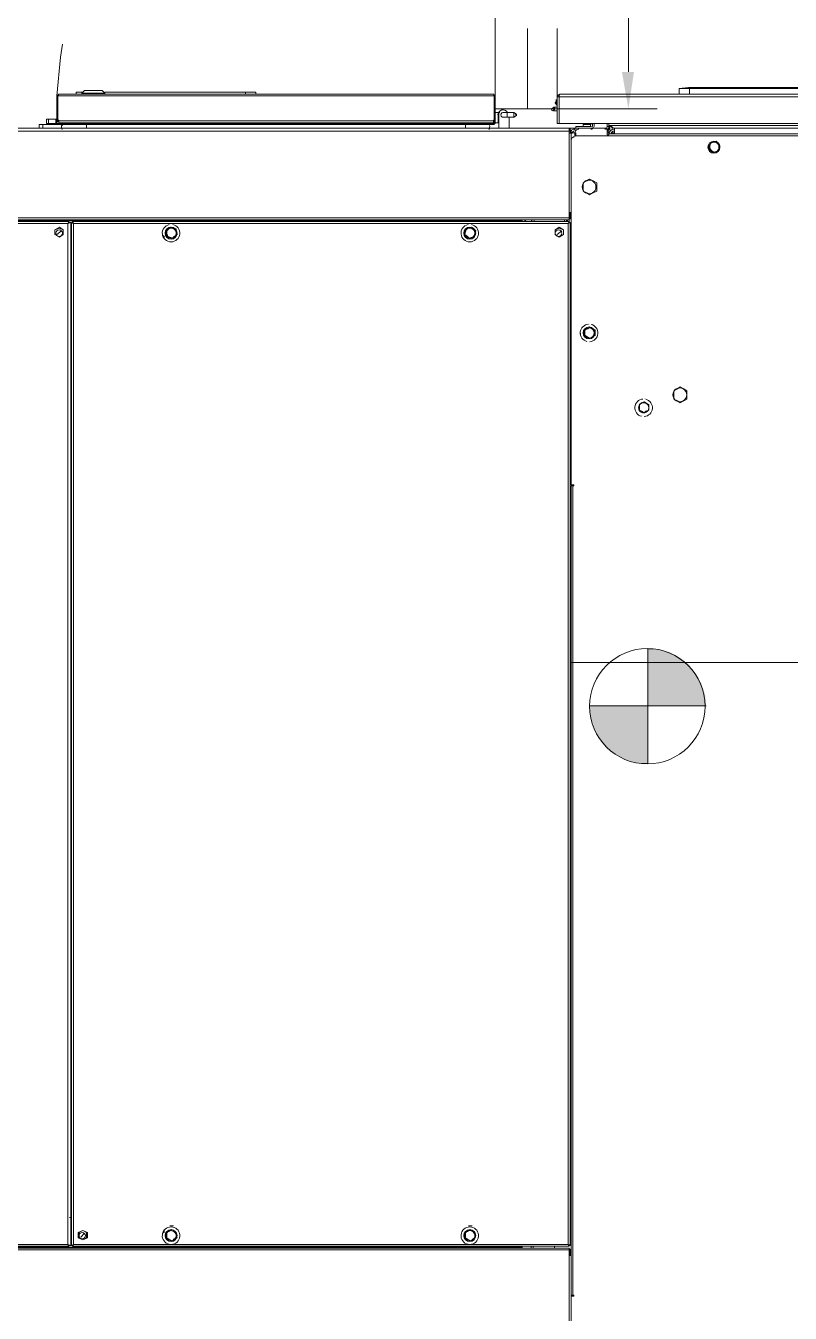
# Model space of a CAD drawing. Extents: x -3450 to 27857, y -1288 to 11880.
# Drawn here: x 25737.2 to 25841.9, y 442.6 to 619.1 of the extents above; entities that cross this region are included whole.
import ezdxf

# ---------------------------------------------------------------- set-up
doc = ezdxf.new("R2010")
doc.units = 0
doc.layers.add('188K-SM-03-F20-MECH-EQ-Y2257103$0$M-EQPM-AD', color=5, linetype='Continuous')

# ---------------------------------------------------------------- blocks, each defined once
blk = doc.blocks.new('188K-SM-03-F20-MECH-EQ-Y2257103$0$A$C9ea2c5c3')
at = {"lineweight": 13}
for points in [[(-185.6, 1703.7), (-184.3, 1703.7), (-184.3, 1706.2), (-185.6, 1706.2), (-186.8, 1703.7), (-186.8, 1692.3), (-186.8, 1647.9), (-186.8, 1646.7), (-186.8, 779), (-189.4, 779), (-1831, 779), (-1833.5, 779), (-1833.5, 533.3), (-1831, 533.3), (-1829.7, 533.3), (-1829.7, 532), (-1833.5, 532), (-1833.5, 63.3)], [(1178.6, 1592.2), (1178.6, 1703.7), (-184.3, 1703.7), (-184.3, 1592.2)], [(-1831, 1656.8), (-1833.5, 1656.8), (-1833.5, 779), (-1831, 779), (-189.4, 779), (-186.8, 779), (-186.8, 537.1), (-189.4, 537.1), (-190.6, 537.1), (-190.6, 535.8), (-186.8, 535.8), (-186.8, 63.3), (-186.8, 50.7), (-185.6, 50.7), (-185.6, 48.1), (-184.3, 48.1)], [(-186.8, 1646.7), (-189.4, 1646.7), (-190.6, 1646.7), (-190.6, 1647.9), (-186.8, 1647.9)], [(-189.4, 537.1), (-189.4, 779), (-189.4, 1646.7)], [(1178.6, 1582.1), (-184.3, 1582.1), (-184.3, 1584.6), (-184.3, 1592.2), (-186.8, 1592.2)], [(-184.3, 1583.3), (-185.6, 1583.3), (-185.6, 1592.2)], [(495.9, 176.1), (494.6, 176.1), (495.9, 176.1), (495.9, 174.8), (494.6, 177.3), (497.2, 176.1), (497.2, 1578.3), (495.9, 1578.3), (494.6, 1577), (495.9, 1578.3), (495.9, 1579.5), (-184.3, 1579.5), (-184.3, 1578.3), (-185.6, 1578.3), (-183, 1577), (-184.3, 1579.5)], [(-185.6, 162.1), (-185.6, 171), (-184.3, 171), (-184.3, 176.1), (-183, 177.3), (-184.3, 176.1), (-185.6, 176.1), (-185.6, 1578.3)], [(-184.3, 1584.6), (1178.6, 1584.6)], [(-184.3, 1578.3), (-184.3, 1578.3)], [(-184.3, 1577), (-184.3, 1578.3)], [(-164, 1582.1), (-164, 1579.5)], [(-134.9, 1579.5), (-134.9, 1582.1)], [(-132.4, 1582.1), (-132.4, 1579.5)], [(-119.7, 1579.5), (-119.7, 1582.1)], [(1115.3, 1580.8), (-119.7, 1580.8)], [(497.2, 1578.3), (494.6, 1577), (495.9, 1578.3), (494.6, 1577), (495.9, 1579.5)], [(495.9, 1578.3), (495.9, 1578.3)], [(495.9, 1578.3), (495.9, 1578.3)], [(498.4, 1578.3), (498.4, 176.1)], [(1178.6, 1577), (1181.2, 1578.3), (1178.6, 1577), (1181.2, 1579.5), (501, 1579.5), (502.2, 1577), (501, 1578.3), (499.7, 1578.3)], [(501, 1578.3), (501, 1579.5)], [(501, 1578.3), (501, 1578.3)], [(-185.6, 1566.9), (-186.8, 1566.9)], [(371.8, 1561.8), (371.8, 1560.5), (370.5, 1560.5), (370.5, 1559.3), (370.5, 1558), (370.5, 1556.7)], [(371.8, 1560.5), (371.8, 1559.3), (370.5, 1559.3), (370.5, 1558)], [(370.5, 1556.7), (370.5, 1556.7)], [(370.5, 1556.7), (370.5, 1556.7)], [(-186.8, 1539), (-185.6, 1539)], [(-46.2, 1551.7), (-51.3, 1551.7)], [(362.9, 1551.7), (357.8, 1551.7)], [(497.2, 1541.5), (498.4, 1541.5)], [(497.2, 1539), (498.4, 1539)], [(-185.6, 539.6), (-186.8, 539.6)], [(-186.8, 477.5), (-185.6, 477.5)], [(-286.9, 442.1), (-286.9, 442.1)], [(-284.4, 440.8), (-284.4, 440.8)], [(-289.4, 416.7), (-289.4, 416.7)], [(-286.9, 416.7), (-286.9, 416.7)], [(-185.6, 371.1), (-185.6, 371.1)], [(-186.8, 363.5), (-185.6, 363.5)], [(-186.8, 355.9), (-186.8, 354.7), (-185.6, 354.7), (-186.8, 354.7)], [(-212.2, 339.5), (-212.2, 339.5)], [(-209.6, 339.5), (-209.6, 339.5)], [(-216, 315.4), (-216, 315.4)], [(-212.2, 315.4), (-212.2, 315.4)], [(498.4, 215.3), (497.2, 215.3)], [(498.4, 212.8), (497.2, 212.8)], [(370.5, 197.6), (370.5, 196.3), (370.5, 195.1), (371.8, 193.8)], [(370.5, 196.3), (371.8, 195.1)], [(-185.6, 176.1), (-183, 177.3), (-184.3, 174.8), (495.9, 174.8)], [(494.6, 176.1), (495.9, 176.1), (495.9, 177.3), (495.9, 176.1), (497.2, 176.1)], [(499.7, 176.1), (498.4, 176.1), (502.2, 177.3), (499.7, 176.1), (501, 176.1), (502.2, 177.3), (501, 174.8), (1181.2, 174.8)], [(-186.8, 162.1), (-184.3, 162.1), (-184.3, 169.7), (-184.3, 172.3), (1178.6, 172.3), (1178.6, 169.7), (1178.6, 162.1), (1182.4, 162.1)], [(-185.6, 169.7), (-186.8, 169.7), (-185.6, 171)], [(-185.6, 169.7), (-185.6, 169.7)], [(-185.6, 169.7), (-185.6, 169.7)], [(-184.3, 176.1), (-184.3, 176.1)], [(-184.3, 176.1), (-184.3, 176.1)], [(-184.3, 174.8), (-184.3, 176.1)], [(-184.3, 171), (-184.3, 171)], [(1178.6, 169.7), (-184.3, 169.7)], [(-184.3, 162.1), (-184.3, 50.7), (1178.6, 50.7), (1178.6, 162.1)], [(-180.5, 174.8), (-180.5, 172.3), (-181.8, 173.5), (-181.8, 172.3), (-181.8, 174.8)], [(-181.8, 172.3), (-181.8, 173.5)], [(-180.5, 172.3), (-180.5, 172.3)], [(-178, 172.3), (-178, 174.8)], [(-136.2, 172.3), (-136.2, 174.8)], [(-132.4, 172.3), (-133.6, 174.8)], [(-123.5, 173.5), (-126, 172.3)], [(-123.5, 172.3), (-123.5, 173.5), (-124.8, 174.8)], [(-119.7, 174.8), (-119.7, 173.5), (-119.7, 172.3)], [(-119.7, 173.5), (1115.3, 173.5)], [(495.9, 176.1), (495.9, 176.1)], [(495.9, 176.1), (495.9, 176.1)], [(495.9, 176.1), (495.9, 176.1)], [(501, 176.1), (501, 176.1)], [(501, 174.8), (501, 176.1)], [(-1827.2, 57), (-193.2, 57), (-193.2, 53.2), (-191.9, 53.2), (-188.1, 53.2), (-186.8, 53.2)], [(-1824.6, 54.5), (-246.4, 54.5)], [(-246.4, 46.9), (-246.4, 54.5), (-238.8, 54.5)], [(-246.4, 53.2), (-242.6, 53.2)], [(1178.6, 46.9), (-184.3, 46.9), (-185.6, 48.1), (-186.8, 50.7), (-185.6, 50.7), (-184.3, 50.7), (-184.3, 46.9), (-191.9, 46.9), (-198.2, 46.9), (-236.2, 46.9), (-236.2, 55.7), (-238.8, 55.7), (-238.8, 54.5), (-238.8, 53.2), (-237.5, 50.7), (-236.2, 48.1)], [(-238.8, 53.2), (-238.8, 53.2)], [(-238.8, 53.2), (-238.8, 53.2)], [(-236.2, 53.2), (-236.2, 53.2)], [(-236.2, 53.2), (-236.2, 53.2)], [(-236.2, 53.2), (-236.2, 51.9)], [(-191.9, 53.2), (-191.9, 57)], [(-241.3, 43.1), (-243.8, 45.6), (-246.4, 46.9), (-1824.6, 46.9), (-1824.6, 43.1), (-1831, 43.1), (-1831, 44.3), (-1831, 49.4), (-1829.7, 49.4)], [(-1164.7, 0), (-1167.2, 1.3), (-1168.5, 3.8), (-1168.5, 40.5), (-1166, 40.5), (-1166, 3.8), (-1166, 1.3), (-1164.7, 0), (-171.6, 0)], [(-170.4, 3.8), (-170.4, 40.5), (-1166, 40.5), (-1166, 3.8)], [(-241.3, 43.1), (-1148.2, 43.1)], [(-238.8, 40.5), (-238.8, 43.1), (-241.3, 43.1), (-243.8, 48.1)], [(-240, 44.3), (-242.6, 44.3)], [(-240, 49.4), (-240, 44.3), (-238.8, 44.3), (-238.8, 40.5), (-238.8, 44.3)], [(-237.5, 46.9), (-238.8, 46.9), (-240, 46.9)], [(-238.8, 46.9), (-238.8, 49.4), (-237.5, 49.4), (-237.5, 50.7)], [(-236.2, 44.3), (-238.8, 44.3)], [(-236.2, 51.9), (-236.2, 51.9)], [(-236.2, 40.5), (-236.2, 44.3)], [(-218.5, 44.3), (-218.5, 40.5)], [(-216, 40.5), (-216, 44.3)], [(-214.7, 44.3), (-193.2, 44.3), (-193.2, 46.9)], [(-214.7, 44.3), (-214.7, 44.3)], [(-214.7, 40.5), (-213.4, 41.8)], [(-203.3, 44.3), (-203.3, 41.8), (-213.4, 41.8), (-213.4, 44.3)], [(-212.2, 41.8), (-212.2, 40.5)], [(-204.6, 41.8), (-204.6, 40.5)], [(-191.9, 46.9), (-191.9, 49.4), (-194.4, 49.4)], [(-186.8, 50.7), (-186.8, 50.7)], [(-185.6, 48.1), (-185.6, 48.1)], [(-102, 31.7), (-102, 36.7), (-102, 46.9)], [(-88, 46.9), (-88, 36.7), (-88, 27.9)], [(-88, 35.5), (-88, 25.3), (-86.8, 25.3), (-86.8, 39.3)], [(-88, 35.5), (-88, 35.5)], [(-88, 35.5), (-88, 35.5)], [(-81.7, 38), (-81.7, 36.7), (-83, 36.7), (-83, 38), (-83, 39.3), (-86.8, 39.3), (-86.8, 25.3)], [(-86.8, 39.3), (-86.8, 39.3)], [(-80.4, 36.7), (-81.7, 36.7), (-81.7, 2.5), (-83, 2.5), (-83, 36.7)], [(516.2, 36.7), (516.2, 2.5), (516.2, 35.5), (514.9, 35.5), (514.9, 36.7), (514.9, 39.3), (-80.4, 39.3), (-80.4, 36.7), (-80.4, 35.5), (-81.7, 35.5), (-81.7, 2.5), (-80.4, 0), (514.9, 0), (516.2, 1.3), (517.4, 2.5)], [(-80.4, 39.3), (-67.8, 39.3), (-67.8, 40.5), (-80.4, 40.5)], [(514.9, 36.7), (-80.4, 36.7)], [(-79.2, 41.8), (-71.6, 41.8)], [(-79.2, 40.5), (-79.2, 40.5)], [(-77.9, 39.3), (-77.9, 39.3)], [(-76.6, 41.8), (-42.4, 41.8), (-42.4, 46.9)], [(-76.6, 41.8), (-75.4, 41.8), (-42.4, 41.8), (476.9, 41.8), (509.8, 41.8), (511.1, 41.8)], [(-76.6, 41.8), (-76.6, 41.8)], [(-72.8, 39.3), (-72.8, 39.3)], [(-71.6, 40.5), (-71.6, 40.5)], [(-70.3, 40.5), (-42.4, 40.5), (476.9, 40.5), (504.8, 40.5)], [(-67.8, 40.5), (-42.4, 40.5), (-42.4, 41.8), (476.9, 41.8), (476.9, 46.9)], [(-67.8, 39.3), (-42.4, 39.3), (-42.4, 40.5), (476.9, 40.5), (476.9, 41.8), (511.1, 41.8)], [(-42.4, 41.8), (-42.4, 41.8)], [(-42.4, 40.5), (-42.4, 40.5)], [(502.2, 40.5), (476.9, 40.5), (476.9, 39.3), (-42.4, 39.3)], [(-42.4, 39.3), (-42.4, 39.3)], [(476.9, 41.8), (476.9, 41.8)], [(476.9, 40.5), (476.9, 40.5)], [(476.9, 39.3), (476.9, 39.3)], [(476.9, 39.3), (502.2, 39.3)], [(514.9, 40.5), (502.2, 40.5), (502.2, 39.3), (514.9, 39.3)], [(506, 41.8), (513.6, 41.8), (536.4, 41.8), (541.5, 41.8), (541.5, 46.9)], [(506, 40.5), (506, 40.5)], [(507.3, 39.3), (507.3, 39.3)], [(511.1, 41.8), (511.1, 41.8)], [(512.4, 39.3), (512.4, 39.3)], [(513.6, 40.5), (514.9, 40.5), (518.7, 40.5), (518.7, 34.2)], [(513.6, 40.5), (513.6, 40.5)], [(517.4, 36.7), (517.4, 2.5), (516.2, 2.5), (514.9, 0)], [(517.4, 38), (517.4, 36.7), (516.2, 36.7), (516.2, 38)], [(518.7, 40.5), (523.8, 40.5), (528.8, 40.5), (528.8, 34.2)], [(528.8, 40.5), (530.1, 40.5)], [(530.1, 41.8), (530.1, 40.5)], [(530.1, 40.5), (531.4, 40.5)], [(531.4, 40.5), (531.4, 34.2)], [(536.4, 46.9), (536.4, 41.8)], [(-147.6, 20.3), (-304.6, 20.3)], [(-170.4, 22.8), (-170.4, 22.8)], [(-170.4, 17.7), (-170.4, 17.7)], [(-167.8, 22.8), (-162.8, 22.8)], [(-83, 20.3), (-127.3, 20.3), (-167.8, 20.3), (-167.8, -89.9)], [(-167.8, 17.7), (-162.8, 17.7)], [(-162.8, 22.8), (-162.8, 21.5), (-164, 21.5), (-164, 20.3), (-164, 19), (-162.8, 19), (-162.8, 17.7)], [(-127.3, -89.9), (-127.3, 20.3)], [(-108.3, 25.3), (-108.3, 26.6), (-108.3, 27.9), (-108.3, 29.1), (-108.3, 30.4), (-108.3, 31.7)], [(-99.4, 25.3), (-99.4, 26.6), (-99.4, 27.9), (-99.4, 29.1), (-99.4, 30.4), (-99.4, 31.7)], [(-89.3, 25.3), (-88, 25.3), (-86.8, 25.3), (-83, 25.3)], [(-86.8, 25.3), (-86.8, 25.3)], [(-86.8, 25.3), (-86.8, 25.3)], [(-81.7, 34.2), (-81.7, 34.2)], [(-81.7, 30.4), (-81.7, 30.4)], [(-81.7, 27.9), (-81.7, 27.9)], [(516.2, 34.2), (516.2, 34.2)], [(516.2, 34.2), (516.2, 34.2)], [(530.1, 34.2), (531.4, 34.2)], [(530.1, 34.2), (530.1, 34.2)], [(-1166, 3.8), (-170.4, 3.8)], [(-349, -8.9), (-349, -7.6), (-645.4, -7.6), (-349, -7.6), (-335, -7.6), (-349, -7.6), (-349, 0)], [(-170.4, 2.5), (-170.4, 3.8), (-170.4, 1.3), (-171.6, 0), (-169.1, 1.3), (-167.8, 3.8)], [(-170.4, 13.9), (-170.4, 13.9)], [(-170.4, 8.9), (-170.4, 8.9)], [(-167.8, 15.2), (-167.8, 15.2)], [(-167.8, 7.6), (-167.8, 7.6)], [(-166.6, 7.6), (-166.6, 15.2)], [(-80.4, 0), (-81.7, 1.3), (-83, 2.5)], [(-83, 2.5), (-83, -125.4)], [(516.2, 2.5), (-81.7, 2.5)], [(-81.7, 2.5), (-81.7, 2.5)], [(37.4, 0), (37.4, 0)], [(245.1, 0), (245.1, -2.5), (259, -2.5), (451.6, -2.5)], [(259, 0), (259, -2.5)], [(450.3, 0), (451.6, 0), (449, 0), (447.8, 0), (449, 0), (450.3, 0), (451.6, 0), (451.6, -1.3)], [(447.8, 0), (447.8, 0)], [(451.6, 0), (450.3, 0), (449, 0)], [(449, 0), (449, 0)], [(449, 0), (449, 0)], [(450.3, 0), (450.3, 0)], [(450.3, 0), (450.3, 0)], [(468, 0), (466.8, 0), (464.2, 0), (463, 0), (464.2, 0), (466.8, 0), (465.5, 0)], [(463, 0), (463, 0)], [(466.8, 0), (464.2, 0)], [(464.2, 0), (464.2, 0)], [(464.2, 0), (464.2, 0)], [(466.8, 0), (466.8, 0)], [(466.8, 0), (466.8, 0)], [(466.8, 0), (466.8, 0)], [(466.8, 0), (466.8, 0)], [(466.8, 0), (466.8, 0)], [(490.8, 0), (490.8, -2.5), (482, -2.5)], [(483.2, 0), (483.2, -1.3)], [(509.8, -68.4), (512.4, -50.7), (517.4, 2.5)], [(514.9, 2.5), (516.2, 2.5)], [(-349, -7.6), (-349, -7.6)], [(-336.3, -7.6), (-336.3, -7.6)], [(-265.4, -30.4), (-265.4, -931)]]:
    blk.add_lwpolyline(points, dxfattribs=at)
for points in [[(-183, 177.3), (-51.3, 177.3), (-46.2, 177.3), (357.8, 177.3), (362.9, 177.3), (494.6, 177.3), (494.6, 1577), (362.9, 1577), (357.8, 1577), (-46.2, 1577), (-51.3, 1577), (-183, 1577)], [(-119.7, 1582.1), (-119.7, 1579.5), (-119.7, 1580.8)], [(-42.4, 1560.5), (-45, 1559.3), (-48.8, 1556.7), (-51.3, 1558), (-55.1, 1560.5), (-55.1, 1564.3), (-55.1, 1568.1), (-52.6, 1569.4), (-50, 1571.9), (-46.2, 1570.7), (-42.4, 1568.1), (-42.4, 1564.3)], [(-46.2, 1577), (-51.3, 1577)], [(366.7, 1560.5), (364.2, 1559.3), (360.4, 1556.7), (357.8, 1558), (354, 1560.5), (354, 1564.3), (352.8, 1568.1), (356.6, 1569.4), (359.1, 1571.9), (362.9, 1570.7), (366.7, 1568.1), (366.7, 1564.3)], [(362.9, 1577), (357.8, 1577)], [(498.4, 1578.3), (499.7, 1578.3), (502.2, 1577)], [(502.2, 1577), (501, 1578.3)], [(502.2, 177.3), (634, 177.3), (639, 177.3), (1041.8, 177.3), (1046.9, 177.3), (1178.6, 177.3), (1178.6, 1577), (1046.9, 1577), (1041.8, 1577), (639, 1577), (634, 1577), (502.2, 1577)], [(482, 1570.7), (488.3, 1568.1), (488.3, 1560.5), (482, 1558), (475.6, 1560.5), (475.6, 1568.1)], [(482, 1558), (476.9, 1560.5), (476.9, 1568.1), (482, 1570.7), (487, 1568.1), (487, 1560.5)], [(484.5, 1566.9), (479.4, 1561.8)], [(-292, 918.3), (-292, 838.5), (-371.8, 838.5), (-292, 838.5)], [(-292, 760), (-292, 838.5), (-212.2, 838.5), (-292, 838.5)], [(-280.6, 433.2), (-280.6, 429.4), (-280.6, 425.6), (-283.1, 423.1), (-286.9, 421.8), (-289.4, 423.1), (-293.2, 425.6), (-293.2, 429.4), (-293.2, 433.2), (-289.4, 434.5), (-286.9, 437), (-283.1, 434.5)], [(-327.4, 418), (-327.4, 411.7), (-327.4, 406.6), (-332.5, 404.1), (-336.3, 401.5), (-341.4, 404.1), (-345.2, 406.6), (-345.2, 411.7), (-345.2, 418), (-341.4, 420.5), (-336.3, 423.1), (-332.5, 420.5)], [(-205.8, 330.6), (-205.8, 326.8), (-205.8, 323), (-209.6, 321.7), (-212.2, 319.2), (-216, 321.7), (-219.8, 323), (-219.8, 326.8), (-219.8, 330.6), (-216, 333.1), (-212.2, 334.4), (-209.6, 333.1)], [(-165.3, 192.5), (-165.3, 186.2), (-170.4, 182.4), (-176.7, 186.2), (-176.7, 192.5), (-170.4, 196.3)], [(-170.4, 183.7), (-176.7, 186.2), (-176.7, 192.5), (-170.4, 196.3), (-165.3, 192.5), (-165.3, 186.2)], [(-47.5, 197.6), (-45, 195.1), (-41.2, 192.5), (-42.4, 188.7), (-43.7, 184.9), (-47.5, 183.7), (-50, 182.4), (-53.8, 184.9), (-56.4, 187.5), (-55.1, 191.3), (-53.8, 195.1), (-51.3, 196.3)], [(365.4, 195.1), (366.7, 191.3), (366.7, 187.5), (364.2, 184.9), (361.6, 182.4), (357.8, 183.7), (354, 184.9), (354, 188.7), (352.8, 192.5), (356.6, 195.1), (359.1, 197.6), (362.9, 196.3)], [(520, 192.5), (520, 186.2), (513.6, 182.4), (508.6, 186.2), (508.6, 192.5), (513.6, 196.3)], [(513.6, 183.7), (508.6, 186.2), (508.6, 192.5), (513.6, 196.3), (520, 192.5), (520, 186.2)], [(-184.3, 176.1), (-183, 177.3)], [(-174.2, 187.5), (-167.8, 192.5)], [(-51.3, 177.3), (-46.2, 177.3)], [(357.8, 177.3), (362.9, 177.3)], [(501, 176.1), (502.2, 177.3)], [(511.1, 187.5), (517.4, 192.5)], [(-203.3, 133), (-203.3, 126.7), (-203.3, 121.6), (-208.4, 119.1), (-212.2, 116.5), (-217.2, 119.1), (-222.3, 121.6), (-222.3, 126.7), (-222.3, 133), (-217.2, 135.5), (-212.2, 138.1), (-208.4, 135.5)], [(-378.1, 67.1), (-381.9, 65.9), (-385.7, 64.6), (-388.2, 67.1), (-390.8, 70.9), (-389.5, 73.5), (-389.5, 77.3), (-385.7, 78.5), (-381.9, 79.8), (-379.4, 77.3), (-376.8, 74.7), (-376.8, 70.9)], [(-236.2, 53.2), (-238.8, 53.2)], [(-167.8, 3.8), (-167.8, 40.5), (-170.4, 40.5), (-170.4, 3.8)], [(-112.1, 27.9), (-110.8, 27.9), (-112.1, 29.1)], [(523.8, 34.2), (517.4, 34.2), (518.7, 34.2)], [(530.1, 34.2), (523.8, 34.2), (528.8, 34.2)], [(-335, 0), (-349, 0), (-645.4, 0), (-659.3, 0), (-659.3, -7.6), (-646.6, -8.9), (-645.4, -8.9), (-349, -8.9), (-347.7, -8.9), (-335, -7.6)], [(483.2, -1.3), (451.6, -1.3), (455.4, -5.1), (479.4, -5.1)]]:
    blk.add_lwpolyline(points, close=True, dxfattribs=at)
for points in [[(-45.2, 1571.3, 0.267923), (-52.1, 1570.7, 0.267992), (-55.1, 1564.4, 0.267945), (-51.1, 1558.7, 0.267923), (-44.1, 1559.3, 0.267992), (-41.2, 1565.6, 0.267945)], [(364, 1571.3, 0.267923), (357, 1570.7, 0.267992), (354.1, 1564.4, 0.267945), (358.1, 1558.7, 0.267923), (365, 1559.3, 0.267992), (367.9, 1565.6, 0.267945)], [(-291.3, 760, 0.414212), (-212.2, 839.2, 0.414212), (-291.3, 918.3, 0.414212), (-370.5, 839.2, 0.414212)], [(-287.2, 442, 0.848532), (-289.2, 418.4, -0.850568)], [(-285.3, 418, 0.848532), (-283.3, 441.7, -0.850568)], [(-289.7, 436.1, 0.267955), (-293.2, 430, 0.267955), (-289.7, 424, 0.267933), (-282.8, 424, 0.267955), (-279.3, 430, 0.267955), (-282.8, 436.1, 0.267933)], [(-340.4, 420.5, 0.267932), (-345.2, 412.3, 0.267932), (-340.4, 404.1, 0.26792), (-330.9, 404.1, 0.267932), (-326.2, 412.3, 0.267932), (-330.9, 420.5, 0.26792)], [(-212.5, 339.4, 0.848532), (-214.5, 315.8, -0.850568)], [(-210.6, 315.4, 0.848532), (-208.6, 339.1, -0.850568)], [(-215, 333.5, 0.267955), (-218.5, 327.4, 0.267955), (-215, 321.4, 0.267933), (-208, 321.4, 0.267955), (-204.6, 327.4, 0.267955), (-208, 333.5, 0.267933)], [(-54.9, 192.2, 0.267925), (-52.8, 185.5, 0.267899), (-46.1, 184, 0.268041), (-41.3, 189.1, 0.267925), (-43.4, 195.8, 0.267899), (-50.2, 197.3, 0.268041)], [(356.6, 196, 0.267994), (354.1, 189.5, 0.267958), (358.6, 184.1, 0.267918), (365.4, 185.3, 0.267994), (367.9, 191.8, 0.267958), (363.5, 197.2, 0.267918)], [(-216.3, 135.5, 0.267932), (-221, 127.3, 0.267932), (-216.3, 119.1, 0.26792), (-206.8, 119.1, 0.267932), (-202, 127.3, 0.267932), (-206.8, 135.5, 0.26792)], [(-377.6, 77.7, 0.267944), (-384.3, 79.6, 0.267953), (-389.2, 74.7, 0.267939), (-387.5, 67.9, 0.267944), (-380.7, 66.1, 0.267953), (-375.8, 71, 0.267939)], [(-94.4, 25.3), (-99.4, 25.3), (-108.3, 25.3), (-110.8, 26.6), (-112.1, 27.9), (-112.1, 29.1), (-110.8, 30.4), (-108.3, 31.7), (-99.4, 31.7), (-94.4, 31.7, -1.191504)]]:
    blk.add_lwpolyline(points, format="xyb", close=True, dxfattribs=at)
for centre, radius in [((-48.1, 1565), 8.23), ((361, 1565), 8.23), ((482.6, 1565), 4.43), ((482.6, 1565), 4.43), ((-211.5, 327.4), 8.23), ((-169.7, 190.6), 4.43), ((-169.7, 190.6), 4.43), ((-48.1, 190.6), 8.23), ((361, 190.6), 8.23), ((514.3, 190.6), 4.43), ((514.3, 190.6), 4.43), ((-382.5, 72.8), 8.23)]:
    blk.add_circle(centre, radius, dxfattribs=at)
for centre, radius, start, end in [((-48.1, 1565), 12, 101.4779, 78.5221), ((361, 1565), 12, 101.4779, 78.5221), ((509.1, 1583.5), 44.5, 255.9229, 258.2204), ((-48.1, 190.6), 12, 281.4779, 258.5221), ((361, 190.6), 12, 281.4779, 258.5221), ((-245.7, 55.1), 6.97, 269.9996, 0.0004), ((-245.7, 55.1), 4.43, 269.9977, 0.0023), ((-197.6, 53.8), 5.7, 269.9988, 0.0012), ((-192.5, 64), 5.7, 269.9988, 0.0012), ((-191.3, 53.8), 5.7, 269.9988, 0.0012), ((-191.3, 53.8), 3.17, 269.9993, 0.0007), ((-233.1, 45), 5.7, 129.4049, 179.9993), ((-233.1, 45), 3.17, 89.9993, 180.0007), ((-214.1, 45), 3.17, 89.9993, 180.0007), ((-79.8, 38.6), 3.17, 89.9993, 180.0007), ((-79.8, 38.6), 1.9, 89.9969, 180.0031), ((-69.7, 45), 5.7, 144.4131, 197.8981), ((510.5, 41.2), 1.9, 49.8412, 130.1588), ((505.4, 45), 5.7, 342.1019, 35.5869), ((515.5, 38.6), 3.17, 359.9993, 90.0007), ((515.5, 38.6), 1.9, 359.9969, 90.0031), ((-162.1, 20.9), 1.9, 269.9969, 90.0031), ((-93.7, 28.5), 6.97, 209.997, 0.002), ((-93.7, 28.5), 3.17, 269.9993, 90.0007), ((-167.2, 12), 1.9, 319.7937, 40.2063)]:
    blk.add_arc(centre, radius, start, end, dxfattribs=at)
at = {"lineweight": 13, "transparency": 33554559}
for points in [[(-292, 918.3), (-276.8, 917.1), (-292, 917.1)], [(-276.8, 917.1), (-292, 917.1), (-261.6, 912)], [(-292, 917.1), (-261.6, 912), (-292, 912)], [(-261.6, 912), (-292, 912), (-247.6, 905.7)], [(-292, 912), (-247.6, 905.7), (-292, 905.7)], [(-247.6, 905.7), (-292, 905.7), (-236.2, 895.5)], [(-292, 905.7), (-236.2, 895.5), (-292, 895.5)], [(-236.2, 895.5), (-292, 895.5), (-226.1, 882.9)], [(-292, 895.5), (-226.1, 882.9), (-292, 882.9)], [(-226.1, 882.9), (-292, 882.9), (-218.5, 868.9)], [(-292, 882.9), (-218.5, 868.9), (-292, 868.9)], [(-218.5, 868.9), (-292, 868.9), (-214.7, 855)], [(-292, 868.9), (-214.7, 855), (-292, 855)], [(-214.7, 855), (-292, 855), (-212.2, 838.5)], [(-292, 855), (-212.2, 838.5), (-292, 838.5)], [(-292, 838.5), (-371.8, 838.5), (-292, 823.3)], [(-371.8, 838.5), (-292, 823.3), (-370.5, 823.3)], [(-292, 823.3), (-370.5, 823.3), (-292, 808.1)], [(-370.5, 823.3), (-292, 808.1), (-365.4, 808.1)], [(-292, 808.1), (-365.4, 808.1), (-292, 795.5)], [(-365.4, 808.1), (-292, 795.5), (-357.8, 795.5)], [(-292, 795.5), (-357.8, 795.5), (-292, 782.8)], [(-357.8, 795.5), (-292, 782.8), (-349, 782.8)], [(-292, 782.8), (-349, 782.8), (-292, 772.7)], [(-349, 782.8), (-292, 772.7), (-336.3, 772.7)], [(-292, 772.7), (-336.3, 772.7), (-292, 765.1)], [(-336.3, 772.7), (-292, 765.1), (-322.4, 765.1)], [(-322.4, 765.1), (-307.2, 761.3), (-292, 761.3)], [(-322.4, 765.1), (-292, 765.1), (-292, 761.3)], [(-307.2, 761.3), (-292, 761.3), (-292, 760)], [(-273, -30.4), (-256.5, -30.4), (-265.4, 20.3)]]:
    blk.add_solid(points, dxfattribs=at)
blk = doc.blocks.new('188K-SM-03-F20-MECH-EQ-Y2257103')
at = {"layer": '188K-SM-03-F20-MECH-EQ-Y2257103$0$M-EQPM-AD', "lineweight": 0, "ltscale": 0.1, "xscale": 0.1, "yscale": 0.1, "zscale": 0.1, "rotation": 180}
blk.add_blockref('188K-SM-03-F20-MECH-EQ-Y2257103$0$A$C9ea2c5c3', (25793.184, 609.687), dxfattribs=at)

msp = doc.modelspace()

# ---------------------------------------------------------------- block references
msp.add_blockref('188K-SM-03-F20-MECH-EQ-Y2257103', (0, 0))

doc.saveas('drawing.dxf')
